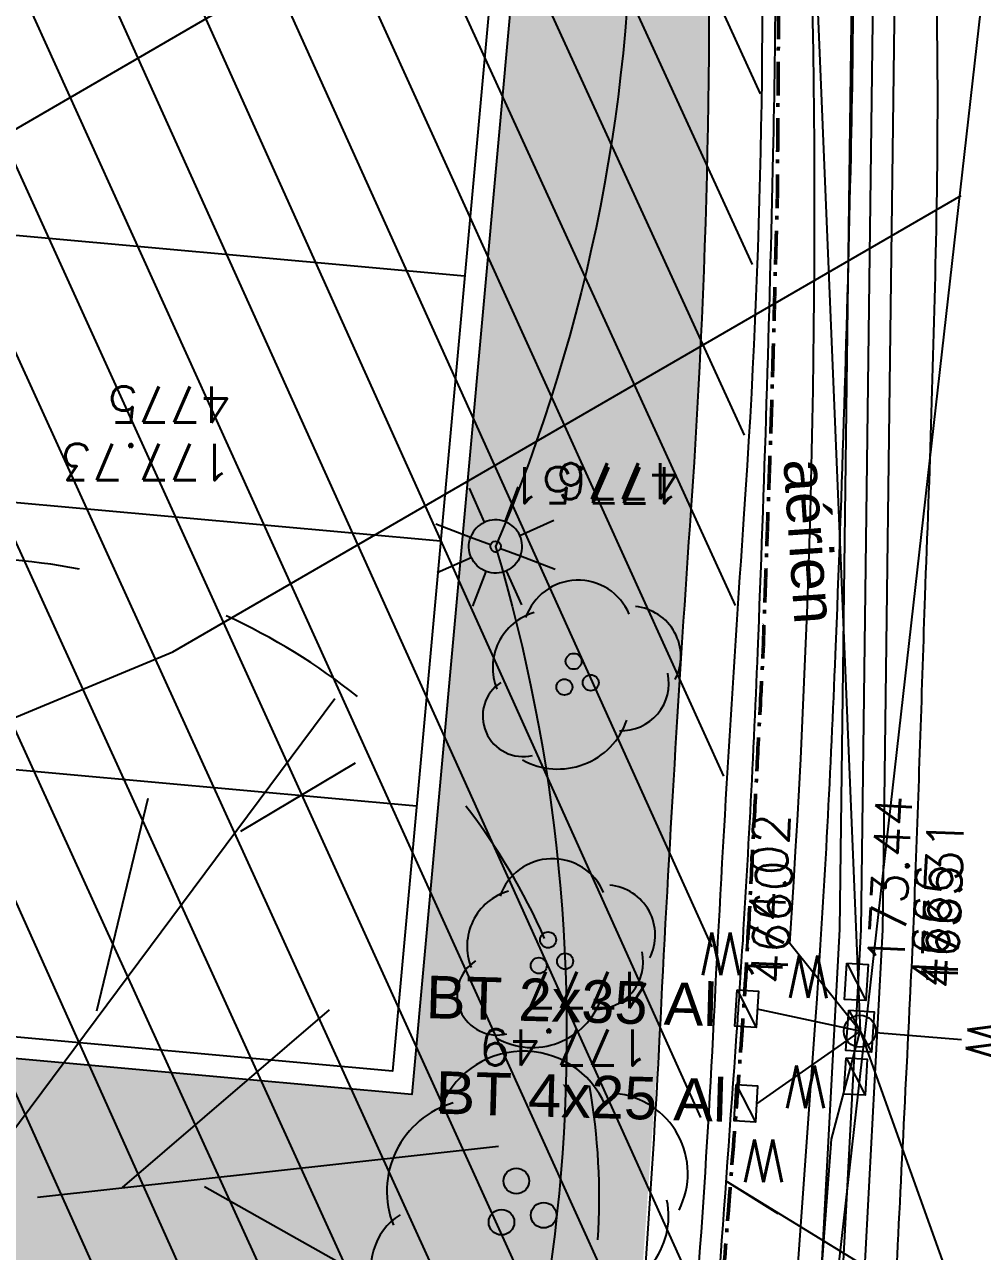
# Model space of a CAD drawing. Extents: x -594 to 29166, y -5797 to 14313.
# Drawn here: x 21448 to 22347, y 2185 to 3338 of the extents above; entities that cross this region are included whole.
import ezdxf
from ezdxf.enums import TextEntityAlignment as Align
from ezdxf.lldxf.tags import DXFTag

# ---------------------------------------------------------------- set-up
doc = ezdxf.new("R2010")
doc.units = 0
doc.linetypes.add('Style de ligne -15', pattern=[2.0832800000000002, 1.25, -0.41656, 0.1388600000000001, -0.2778600000000001])
doc.layers.get('0').update_dxf_attribs({"color": 252})
for name, color, linetype in [('A SITE', 252, 'Continuous'), ('AEP_SSL', 252, 'Continuous'), ('CAB_SSL', 252, 'Continuous'), ('DWG_280-140115-P - ALTEA-CANA', 252, 'Continuous'), ('EDF_SSL', 252, 'Texte-Electricite'), ('Fond topo - ALIGNEMENT_TXT', 252, 'Continuous'), ('Fond topo - CLO_MUR', 252, 'Continuous'), ('Fond topo - EDF', 252, 'Continuous'), ('Fond topo - EDF_TXT', 252, 'Continuous'), ('Fond topo - VEG', 252, 'Continuous'), ('Fond topo - Z_500', 252, 'Continuous'), ('prlm-VRD', 252, 'Continuous'), ('SA - arbuste', 252, 'Continuous'), ('SA - bordure', 252, 'Continuous'), ('SA - CAB-réso', 252, 'Continuous'), ('SA - couvre sol', 252, 'Continuous'), ('SA - ECL-réso', 252, 'Eclairage public'), ('SA - EVMV', 252, 'Continuous'), ('SA - marquage au sol', 252, 'Continuous'), ('SA - pavé drainant', 252, 'Continuous'), ('TELECOM_SSL', 252, 'Texte-Telecom'), ('UNITAIRE SSL', 252, 'UNITAIRE')]:
    doc.layers.add(name, color=color, linetype=linetype)
for name, color, linetype, plot in [('Fond topo - N', 252, 'Continuous', False), ('Fond topo - NCACHE', 252, 'Continuous', False), ('Fond topo - ZCACHE', 252, 'Continuous', False)]:
    doc.layers.add(name, color=color, linetype=linetype, plot=plot)
doc.layers.add('Fond topo - P', color=252, linetype='Continuous', lineweight=50)
doc.layers.add('Fond topo - VOI', color=252, linetype='Continuous', lineweight=25)
doc.styles.add('Lignes', font='arial.ttf', dxfattribs={"height": 0.35})
doc.styles.add('SIMPLEX', font='simplex_.ttf', dxfattribs={"height": 1.25})
doc.styles.add('TP-C_Autocad_Standard', font='simplex_.ttf', dxfattribs={"height": 1})
doc.styles.add('Tronçons', font='arial.ttf', dxfattribs={"height": 0.25})
tags = doc.linetypes.add('Eclairage public', pattern='A,5,-0.25,["ECL",Lignes,S=1,R=0,X=0,Y=-0.18],-1.25', length=6.5).pattern_tags.tags
tags[15:16] = [DXFTag(74, 4), DXFTag(75, 0), DXFTag(340, '0'), DXFTag(46, 0.0), DXFTag(50, 0.0), DXFTag(44, 0.0), DXFTag(45, 0.0)]
tags[4:5] = [DXFTag(74, 4), DXFTag(75, 0), DXFTag(340, '0'), DXFTag(46, 0.0), DXFTag(50, 0.0), DXFTag(44, 0.0), DXFTag(45, 0.0)]
tags = doc.linetypes.add('L16', pattern=[0.37500001490116125, 0.300000011920929, -0.07500000298023224]).pattern_tags.tags
tags[6:7] = [DXFTag(74, 4), DXFTag(75, 0), DXFTag(340, '0'), DXFTag(46, 0.0), DXFTag(50, 0.0), DXFTag(44, 0.0), DXFTag(45, 0.0)]
tags[4:5] = [DXFTag(74, 4), DXFTag(75, 0), DXFTag(340, '0'), DXFTag(46, 0.0), DXFTag(50, 0.0), DXFTag(44, 0.0), DXFTag(45, 0.0)]
tags = doc.linetypes.add('STYLE_01', pattern=[0.166655994951725, 0.08331199735403061, -0.0833439975976944]).pattern_tags.tags
tags[6:7] = [DXFTag(74, 4), DXFTag(75, 0), DXFTag(340, '0'), DXFTag(46, 0.0), DXFTag(50, 0.0), DXFTag(44, 0.0), DXFTag(45, 0.0)]
tags[4:5] = [DXFTag(74, 4), DXFTag(75, 0), DXFTag(340, '0'), DXFTag(46, 0.0), DXFTag(50, 0.0), DXFTag(44, 0.0), DXFTag(45, 0.0)]
tags = doc.linetypes.add('Texte-BT', pattern='A,5,-0.25,["BT",Lignes,S=1,R=0,X=0,Y=-0.18],-1.25', length=6.5).pattern_tags.tags
tags[15:16] = [DXFTag(74, 4), DXFTag(75, 0), DXFTag(340, '0'), DXFTag(46, 0.0), DXFTag(50, 0.0), DXFTag(44, 0.0), DXFTag(45, 0.0)]
tags[4:5] = [DXFTag(74, 4), DXFTag(75, 0), DXFTag(340, '0'), DXFTag(46, 0.0), DXFTag(50, 0.0), DXFTag(44, 0.0), DXFTag(45, 0.0)]
tags = doc.linetypes.add('Texte-Electricite', pattern='A,5,-0.25,["ELEC",Lignes,S=1,R=0,X=0,Y=-0.18],-1.25', length=6.5).pattern_tags.tags
tags[15:16] = [DXFTag(74, 4), DXFTag(75, 0), DXFTag(340, '0'), DXFTag(46, 0.0), DXFTag(50, 0.0), DXFTag(44, 0.0), DXFTag(45, 0.0)]
tags[4:5] = [DXFTag(74, 4), DXFTag(75, 0), DXFTag(340, '0'), DXFTag(46, 0.0), DXFTag(50, 0.0), DXFTag(44, 0.0), DXFTag(45, 0.0)]
tags = doc.linetypes.add('Texte-Telecom', pattern='A,5,-0.25,["TEL",Lignes,S=1,R=0,X=0,Y=-0.18],-1.25', length=6.5).pattern_tags.tags
tags[15:16] = [DXFTag(74, 4), DXFTag(75, 0), DXFTag(340, '0'), DXFTag(46, 0.0), DXFTag(50, 0.0), DXFTag(44, 0.0), DXFTag(45, 0.0)]
tags[4:5] = [DXFTag(74, 4), DXFTag(75, 0), DXFTag(340, '0'), DXFTag(46, 0.0), DXFTag(50, 0.0), DXFTag(44, 0.0), DXFTag(45, 0.0)]
tags = doc.linetypes.add('UNITAIRE', pattern='A,0.25,-0.2000000029802322,0,-0.2000000029802322,0.25,-0.300000011920929,["UNI",TP-C_Autocad_Standard,S=0.1500000059604645,R=0,X=-0.1,Y=-0.05],-0.449999988079071', length=1.650000095367432).pattern_tags.tags
tags[23:24] = [DXFTag(74, 4), DXFTag(75, 0), DXFTag(340, '0'), DXFTag(46, 0.0), DXFTag(50, 0.0), DXFTag(44, 0.0), DXFTag(45, 0.0)]
tags[12:13] = [DXFTag(74, 4), DXFTag(75, 0), DXFTag(340, '0'), DXFTag(46, 0.0), DXFTag(50, 0.0), DXFTag(44, 0.0), DXFTag(45, 0.0)]
tags[10:11] = [DXFTag(74, 4), DXFTag(75, 0), DXFTag(340, '0'), DXFTag(46, 0.0), DXFTag(50, 0.0), DXFTag(44, 0.0), DXFTag(45, 0.0)]
tags[8:9] = [DXFTag(74, 4), DXFTag(75, 0), DXFTag(340, '0'), DXFTag(46, 0.0), DXFTag(50, 0.0), DXFTag(44, 0.0), DXFTag(45, 0.0)]
tags[6:7] = [DXFTag(74, 4), DXFTag(75, 0), DXFTag(340, '0'), DXFTag(46, 0.0), DXFTag(50, 0.0), DXFTag(44, 0.0), DXFTag(45, 0.0)]
tags[4:5] = [DXFTag(74, 4), DXFTag(75, 0), DXFTag(340, '0'), DXFTag(46, 0.0), DXFTag(50, 0.0), DXFTag(44, 0.0), DXFTag(45, 0.0)]

# ---------------------------------------------------------------- blocks, each defined once
blk = doc.blocks.new('A 90.Candélabre', base_point=(-13.42592592600001, -9.391534390999993))
for points in [[(-13.67592592600001, -9.391534390999993, -1), (-13.17592592600001, -9.391534390999993), (-13.37592592600001, -9.391534390999993, 1), (-13.475925926, -9.391534390999993)], [(-13.67592592600001, -9.391534390999993, -1), (-13.17592592600001, -9.391534390999993), (-13.37592592600001, -9.391534390999993, 1), (-13.475925926, -9.391534390999993)], [(-13.67592592600001, -9.391534390999993), (-13.475925926, -9.391534390999993, 1), (-13.37592592600001, -9.391534390999993), (-13.17592592600001, -9.391534390999993, -1)], [(-13.67592592600001, -9.391534390999993), (-13.475925926, -9.391534390999993, 1), (-13.37592592600001, -9.391534390999993), (-13.17592592600001, -9.391534390999993, -1)]]:
    blk.add_hatch(color=250).paths.add_polyline_path(points)
at = {"linetype": 'Continuous', "flags": 128}
for points in [[(-13.42592592600001, -9.141534390999993), (-13.42592592600001, -8.791534391999988)], [(-13.60270262100001, -9.214757695999992), (-13.850189994, -8.967270322999994)], [(-13.24914923200001, -9.214757696999996), (-13.001661857, -8.96727032199999)], [(-14.02592592600001, -9.391534390999993), (-13.67592592600001, -9.391534390999993)], [(-13.17592592600001, -9.391534390999993), (-12.825925927, -9.391534390999993)], [(-13.85018999600001, -9.815798461), (-13.60270262200001, -9.568311086999998)], [(-13.42592592600001, -9.991534390999988), (-13.42592592600001, -9.641534390999993)], [(-13.00166185800001, -9.815798458999993), (-13.249149231, -9.568311085999994)]]:
    blk.add_lwpolyline(points, dxfattribs=at)
for points in [[(-13.67592592600001, -9.391534390999993), (-13.475925926, -9.391534390999993, -1), (-13.37592592600001, -9.391534390999993), (-13.17592592600001, -9.391534390999993, 1)], [(-13.67592592600001, -9.391534390999993), (-13.475925926, -9.391534390999993, 1), (-13.37592592600001, -9.391534390999993), (-13.17592592600001, -9.391534390999993, -1)]]:
    blk.add_lwpolyline(points, format="xyb", close=True, dxfattribs=at)
blk = doc.blocks.new('A 90.EDF10')
at = {"ltscale": 2, "flags": 128}
blk.add_lwpolyline([(-0.5, -0.5), (-0.5, 0.5), (0.5, 0.5), (0.5, -0.5)], close=True, dxfattribs=at)
blk.add_lwpolyline([(-0.5, -0.5), (0.5, 0.5)], dxfattribs=at)
blk = doc.blocks.new('A 90.EDF01')
at = {"ltscale": 2}
for p, q in [((0, 1.535431), (0, 2.5)), ((0, 0.15), (0, 0.9586370000000001))]:
    blk.add_line(p, q, dxfattribs=at)
at = {"ltscale": 2, "flags": 128}
blk.add_lwpolyline([(0.875, 2.95), (0.875, 2.75), (-0.875, 2.25), (-0.875, 2.05)], dxfattribs=at)
at = {"ltscale": 2}
blk.add_circle((0, 0), 0.15, dxfattribs=at)
at = {"style": 'SIMPLEX'}
blk.add_text('W', height=0.4, dxfattribs=at).set_placement((-0.006412, 1.205075), align=Align.MIDDLE_CENTER)
blk = doc.blocks.new('A 90.EDF99')
at = {"style": 'SIMPLEX'}
blk.add_text('W', height=0.4, dxfattribs=at).set_placement((0, 0), align=Align.MIDDLE_CENTER)
blk = doc.blocks.new('A 90.PTOPO')
at = {"layer": 'Fond topo - NCACHE', "style": 'SIMPLEX'}
blk.add_attdef('MAT', text='', height=0.34, dxfattribs=at).set_placement((0.09999999986030161, -0.09999999962747097), align=Align.TOP_LEFT)
at = {"layer": 'Fond topo - ZCACHE', "style": 'SIMPLEX'}
blk.add_attdef('ALT', (0.09999999986030161, 0.09999999962747097), '', height=0.34, dxfattribs=at)
blk = doc.blocks.new('A 90.VEG12')
at = {"ltscale": 2}
for p, q in [((0.04981112299999996, 0.033821695), (0.391570728, 0.285894318)), ((0.143890955, 0.107467204), (0.230033352, 0.253971609)), ((0.2917471699999999, 0.208620217), (0.392372872, 0.233301274)), ((0.122915307, -0.02992704099999999), (0.317230371, 0.05540147100000001)), ((0.057557527, -0.01766878999999999), (0.411943876, -0.08413611500000001)), ((0.184132294, -0.04763066399999999), (0.323120213, -0.192805613))]:
    blk.add_line(p, q, dxfattribs=at)
for start, end in [(62.30769199853572, 76.15384597947835), (34.61538499867542, 48.46153799321151), (6.923076979206323, 20.76923090842763), (339.2307689837768, 353.0769230207937)]:
    blk.add_arc((0, 0), 0.496982058, start, end, dxfattribs=at)
blk = doc.blocks.new('A$C380262B1')
at = {"layer": 'SA - couvre sol'}
h = blk.add_hatch(dxfattribs=at)
h.set_pattern_fill('PELOUSE6', color=256, scale=20.0000003, angle=-20.82846392552948, style=0, pattern_type=2)
h.set_pattern_definition([(339.1715360744705, (-355966725.0913794, -417896002.4038396), (42.66856022636761, 112.1578994106472), [37.50000056250001, -202.5000030375]), (69.17153607447052, (-355966711.9478756, -417896007.4040615), (-224.3157988212943, 85.33712045273523), [15.000000225, -105.000001575]), (69.17153607447052, (-355966703.1855397, -417896010.7375428), (-224.3157988212943, 85.33712045273523), [15.000000225, -105.000001575]), (69.17153607447052, (-355966707.5667076, -417896009.0708022), (-224.3157988212943, 85.33712045273523), [18.75000028125, -101.25000151875]), (102.8616036044705, (-355966716.3290473, -417896005.7373195), (-138.9786783228097, 309.6529187307753), [12.00000018, -420.7461593111921]), (35.48146854447052, (-355966698.8043811, -417896012.4042799), (42.66856026819347, 112.15789949691), [12.00000018, -420.7461593111923]), (35.48146854447052, (-355966690.0420359, -417896015.7377647), (42.66856026819347, 112.15789949691), [26.00000039, -406.6661590999923]), (102.8616036044705, (-355966725.0913794, -417896002.4038396), (-138.9786783228097, 309.6529187307753), [26.00000038999999, -406.6661590999921]), (339.1715360744705, (-355966637.5841588, -417896011.6212647), (42.66856022636761, 112.1578994106472), [44.42455106636826, -195.5754525336318]), (339.1715360744705, (-355966645.2927315, -417895987.8252255), (42.66856022636761, 112.1578994106472), [82.81008944215132, -56.09585564143782, 43.07431864611477, -58.01973967029609]), (339.1715360744705, (-355966652.8536296, -417895964.0853666), (42.66856022636761, 112.1578994106472), [119.4799495921992, -46.28746189431192, 29.47870124218051, -44.75389087130836]), (339.1715360744705, (-355966660.4874305, -417895940.3177731), (42.66856022636761, 112.1578994106472), [100.4611429069171, -139.5388606930829]), (339.1715360744705, (-355966653.2864798, -417895922.1938078), (42.66856022636761, 112.1578994106472), [65.56973938354609, -174.4302642164539])])
h.paths.add_polyline_path([(13485.27805292979, 3262.740768492222), (13305.06923999637, 3219.34019215405, -0.1991283177874995), (13225.35713003017, 3231.859522126615), (13160.28430578299, 3185.522976424545, 0.3829547300404441), (13107.67653249204, 2950.885696802288, -0.1174364379701911), (13541.17604210041, 1426.656295824796), (13741.09432767145, 1434.144621528685, -0.4142135634611946), (13761.82892592624, 1414.907250739634, -0.07372200153194061), (13644.90837287158, 353.7389431148767, -0.4142135576033305), (13620.4828274902, 339.4773604348302), (13426.99062763713, 390.3120343573391, -0.01869916432100203), (13351.38300135732, 146.0298966616392), (13810.70180865936, 104.3822819367051), (13716.7875897605, -931.3687112182379), (13218.83038156666, -886.2176446244121), (13194.14356104098, -1158.480986766517), (13692.10076904856, -1203.632053453475), (13575.61101685278, -2488.361650332808), (13077.76495204307, -2443.220661114901), (13060.37116502412, -2647.696649376303), (13557.32490490191, -2690.033547393978), (13531.12743864767, -2978.957333043218), (13033.1702305004, -2933.806266263127), (13017.34241489321, -3108.366370014846), (13059.34177837335, -3107.115578651428), (13058.09672051109, -3064.133608620614), (13756.16186610423, -3043.955397419631), (13838.28142513521, -2168.079740926623), (13855.974779604, -1979.36491239816), (13918.01259317435, -1310.287961922586), (13950.17165099271, -860.3041442111135), (13978.78477708437, -382.3827832937241, 0.0512208227890692), (13931.78143729456, 1054.666341841221), (13876.54489357956, 1357.778832875192), (13493.08913932182, 3243.282883428037), (13489.21929751523, 3242.528299894184)])
at = {"layer": 'SA - EVMV'}
h = blk.add_hatch(dxfattribs=at)
h.set_pattern_fill('_USER', color=256, scale=75, angle=-65.82846392552946, style=0, pattern_type=0)
h.set_pattern_definition([(294.1715360744705, (-355966725.0913794, -417896002.4038396), (68.4242736714099, 30.7102388877065), [])])
h.paths.add_polyline_path([(10974.01334554888, -2224.509706161916), (10370.69897237234, -604.0095677599311), (11059.97237130068, 45.95263861119747), (11313.40408842079, 405.8221159502864), (11385.24809679948, 623.9582096226513), (11379.74134762771, 2020.881442353129), (11668.57705507427, 3772.533921711147), (12950.39597083814, 4147.348397411406), (12831.58815708011, 2564.841474033892), (12773.8958785776, 925.5433330312371), (12773.64310785197, 556.482148449868), (14058.80568553694, 314.1338863410056), (14023.07005678304, -438.0708766169846), (13985.85238787346, -984.982119128108), (13939.17523291893, -1545.880564767867), (13880.67298079841, -2174.778999388218), (13115.63270082697, -2186.160777136683)])
at = {"layer": 'AEP_SSL', "elevation": 1e-07, "flags": 128}
blk.add_lwpolyline([(10728.79072255455, -2062.42661178112), (11242.06466162577, -979.6682165935636), (11362.30592629872, -882.9009279608727), (11579.41066459753, -758.068317733705), (13276.93540528417, -63.71765555813909), (14033.84496760555, 375.8448295295238), (16963.10499715619, 3786.986457929015)], dxfattribs=at)
at = {"layer": 'CAB_SSL', "elevation": 1e-07, "flags": 128}
blk.add_lwpolyline([(13033.62673330121, 8077.81467474997), (13252.20818738453, 4684.598618466407), (14043.46020179801, 1395.225357916206), (14137.71366667934, -871.8617534264922), (14352.73512685671, -1472.631056047976), (14105.92462928034, -4443.553946726024)], dxfattribs=at)
at = {"layer": 'DWG_280-140115-P - ALTEA-CANA', "linetype": 'STYLE_01', "ltscale": 25, "elevation": 1e-07, "flags": 128}
blk.add_lwpolyline([(11712.23244634457, -1241.512504033744), (12757.17566488311, -821.299784258008), (13492.32854694128, -515.7747564837337), (14232.52565902658, -87.10478292778134)], dxfattribs=at)
at = {"layer": 'EDF_SSL', "linetype": 'Texte-BT', "elevation": 1e-07, "flags": 128}
for points in [[(14137.5198436901, -871.9537697732449), (14041.1363276653, -851.3832556083798)], [(14137.5198436901, -871.9537697732449), (14110.43985486031, -973.394438996911), (13868.7154287938, -4202.46865618974)], [(14137.71366667934, -871.8617534264922), (14040.42141404934, -940.312821790576)]]:
    blk.add_lwpolyline(points, dxfattribs=at)
at = {"layer": 'Fond topo - ALIGNEMENT_TXT', "ltscale": 2, "flags": 128}
for points in [[(14163.00444607623, -1976.603853702545), (14211.90584637225, -1135.460081789643), (14012.00034418143, -1012.705598026514)], [(14012.00034418143, -1012.705598026514), (14060.60758042149, -1043.291103560477)]]:
    blk.add_lwpolyline(points, dxfattribs=at)
at = {"layer": 'Fond topo - CLO_MUR', "ltscale": 2, "flags": 128}
for points in [[(13542.11480650119, 3253.105507604778), (13642.23948651925, 2753.373557049781), (13763.6923248414, 2154.016073420644), (13925.63281618059, 1367.302462086082), (13981.17363401689, 1062.520255893469, -0.05126087498175574), (14028.66352838464, -385.8627486974001, 0.004928567174635756), (14000.10931012221, -862.8001818433404, -0.01070257213543329), (13967.79768546112, -1314.918792247772), (13905.75885400176, -1984.006743319333), (13806.42392695881, -3043.499091360718)], [(13493.08913932182, 3243.282883428037), (13593.22458775714, 2743.497185781598), (13714.70359233208, 2144.010573811829), (13876.54489357956, 1357.778832875192), (13931.78143729456, 1054.666341841221, -0.05122082305910179), (13978.78477708437, -382.3827832937241, 0.004928567095368873), (13950.17165099271, -860.3041442111135, -0.01070257210499887), (13918.01259610802, -1310.287930257618), (13855.974779604, -1979.36491239816), (13756.16186610423, -3043.955397419631)], [(13837.02132478356, -3043.221311364323), (13911.59323793836, -2227.320661023259, 0.002425562910648584), (13961.00104297511, -1687.567843310535, 0.003712242064006256), (13988.95253925584, -1334.523131139576, 6.456692749373129e-05), (14022.80243034475, -861.6017336025834, 0.001219712953851071), (14024.53001569957, -836.5624038502574, 0.006587350988445454), (14041.66380916722, -515.2368211187422, 0.004535956055060247), (14056.15959307179, -48.16375086084008, 0.008373546982798897), (14057.9641522374, 298.4067842364311, 0.01144280291853754), (14049.23479496501, 551.8867184408009, 0.007519788581091132), (14038.26953987591, 703.184097725898, 0.008745650595407196), (14024.61486677639, 832.9015154391527, 0.009313419861410795), (14021.10492684878, 857.630286924541, 0.0004915250826251473), (13945.43024431914, 1324.756863154471, 0.01093553292572849), (13888.2823576685, 1632.757582329214, 0.007040721940409205), (13782.39117809571, 2107.606469839811)]]:
    blk.add_lwpolyline(points, format="xyb", dxfattribs=at)
for points in [[(13887.2023944743, -3869.639139436185), (14036.68198990636, -2187.448008731008), (14088.98608810268, -1333.54425355792), (14118.8026400283, -776.1153819039464), (14135.64253109507, 538.9821822755039), (14117.35464842059, 837.4158217571676), (14056.84227230959, 1247.124498989433)], [(14096.4130000677, 1252.968941442668), (14157.17518203892, 841.5689129382372), (14175.65821255557, 539.9507243186235), (14158.79936092533, -776.627542078495), (14128.91126018949, -1335.989786870778), (14076.57359396107, -2190.441565215588), (13927.04540141858, -3873.179591074586), (13908.65393984132, -4204.685712233186)]]:
    blk.add_lwpolyline(points, dxfattribs=at)
at = {"layer": 'Fond topo - CLO_MUR', "linetype": 'L16', "ltscale": 2, "flags": 128}
blk.add_lwpolyline([(13907.12389792316, -3871.409365348518), (14056.62779193372, -2188.944786973298), (14108.94867419265, -1334.767020214349), (14138.80100054666, -776.3714617118239), (14155.65037182532, 539.4664532504976), (14137.26491522975, 839.4923673011363), (14076.62763614208, 1250.046720169485)], dxfattribs=at)
at = {"layer": 'Fond topo - VOI', "ltscale": 2, "flags": 128}
blk.add_lwpolyline([(13327.37688003108, 3507.433701865375), (13423.10805586167, 3527.537981793284, -0.411890888850125), (13683.3635951858, 3363.192667253315), (13938.03440192714, 2150.157443992794), (14158.05994267575, 1055.661957059056, -0.009319693279761941), (14193.09961823747, 722.0581700094044, -0.01707772057230449), (14202.59045744315, 539.2103286460042, -0.000554527928286707), (14206.2963495031, 315.956748649478, -0.0005180132443277144), (14209.75081394427, 76.95770841091871, -0.00859422759592498), (14209.00976550765, -119.5443939417601, -0.004910682200987315), (14198.42646908946, -463.2669189944863, -0.001414814898365252), (14189.48340346105, -725.2888537943363, -0.003197382407561027), (14184.456820786, -841.1908644251525, -5.007487638658802e-05), (14175.88550248183, -1013.035576045513, -2.710702401842055e-05), (14160.00240235589, -1330.482285842299, -0.003004064802647913), (14145.30924591236, -1592.330157384276, -0.001786606044778537), (14116.38654158451, -2032.351379655302), (13951.56422327273, -3897.115728259087), (13936.2365083769, -4075.559911690652)], format="xyb", dxfattribs=at)
at = {"layer": 'SA - arbuste'}
for centre in [(13868.74431786127, -524.5482688769698), (13860.01905067824, -548.75263934955), (13884.7598485183, -544.6444155648351), (13844.70265056007, -786.1598679795861), (13835.9773832839, -810.3642384521663), (13860.71818117052, -806.2560147605836)]:
    blk.add_circle(centre, 7.500000000000001, dxfattribs=at)
at = {"layer": 'SA - arbuste', "ltscale": 1.600000023841858}
for centre in [(13814.94048428722, -1012.650888599455), (13840.56533328258, -1044.80472356081), (13800.9800566826, -1051.377881225199)]:
    blk.add_circle(centre, 12, dxfattribs=at)
at = {"layer": 'SA - arbuste', "ltscale": 0.800000011920929}
for centre, radius, start, end in [((13872.90416634642, -500.4092704504728), 52.09336, 22.80008215792389, 161.0173599661481), ((13846.70648560859, -530.5888687260449), 53.97568, 106.2199999513599, 201.7271929937239), ((13922.22510674037, -520.0823556631804), 47.1596, 332.8793972586444, 84.52984203483423), ((13913.51702129468, -545.1978918164968), 44.59584, 267.7782711296391, 12.18273896243948), ((13821.2297540158, -576.0572295635939), 37.90984, 123.1648061238747, 283.6472742496045), ((13854.07061646692, -557.2915879078209), 68.40896000000001, 240.9328740593859, 340.638920089204), ((13848.86249895208, -762.0208695530891), 52.09336, 22.80008215792389, 161.0173601898421), ((13898.18343934603, -781.6939547657967), 47.1596, 332.8793967279797, 84.52984210142012), ((13822.66481830738, -792.2004679217935), 53.97568, 106.2200000794375, 201.7271931622907), ((13797.18808666803, -837.6688286662102), 37.90984, 123.1648058688883, 283.6472742496045), ((13889.47535394691, -806.8094910122454), 44.59584, 267.7782710495378, 12.18273896243948), ((13830.02894911915, -818.9031871035695), 68.40896000000001, 240.9328741204313, 340.6389199205399), ((13821.59624178894, -974.0284911356866), 83.349376, 22.80008216315117, 161.0173599661481), ((13900.50974641927, -1005.505427438766), 75.45536, 332.879397019996, 84.52984213324943), ((13779.67995270155, -1022.315848432481), 86.36108800000001, 106.2200000407988, 201.7271929342321), ((13886.57680978067, -1045.690285414457), 71.353344, 267.7782710895889, 12.1827390695728), ((13738.91718205996, -1095.065225660801), 60.655744, 123.1648062314226, 283.647274171534)]:
    blk.add_arc(centre, radius, start, end, dxfattribs=at)
at = {"layer": 'SA - bordure', "elevation": 1e-07, "flags": 128}
for points in [[(13208.80136508495, 3244.122201390564), (13149.59623417817, 3202.460826281458, 0.3845585408183712), (13090.23035238497, 2941.106596589088, -0.1189188540116698), (13521.99710938148, 1405.923886504024), (13741.84294138104, 1414.158636983484, -0.07372200130540935), (13625.56480891071, 358.8209243491292), (13412.78560585342, 414.7227199748158, -0.02205204452703436), (13323.90977987088, 128.4389172680676), (13788.97747765295, 86.27003598958254), (13698.6753441859, -909.6443801186979), (13200.71813589893, -864.4933136180043), (13172.41923003457, -1176.593232341111), (13670.37643799558, -1221.744299121201), (13557.49877123162, -2466.637319326401), (13059.54156303778, -2421.48625254631), (13038.74816889875, -2665.926972031593), (13535.59072641656, -2708.254398033023), (13513.01519302651, -2957.233002129942), (13015.05798487924, -2912.08193525672), (12997.20599283464, -3108.96605681628)], [(13220.31095703132, 3227.765878662467), (13161.10582607798, 3186.104503553361, 0.3845585402556451), (13107.67653249204, 2950.885696802288, -0.1174364388792178), (13541.17604070343, 1426.656295731664), (13741.09432767145, 1434.144621528685, -0.414213566390127), (13761.82892592624, 1414.907250739634, -0.07372200136814289), (13644.90837287158, 353.7389431148767, -0.4142135693190591), (13620.4828274902, 339.4773604348302), (13426.99062763713, 390.3120343573391, -0.01869916432319161), (13351.38300135732, 146.0298966616392), (13810.70180865936, 104.3822819367051), (13716.7875897605, -931.3687112182379), (13218.83038156666, -886.2176446244121), (13194.14356104098, -1158.480986766517), (13692.10076904856, -1203.632053453475), (13575.61101685278, -2488.361650332808), (13077.76495204307, -2443.220661114901), (13060.37116502412, -2647.696649376303), (13557.32490490191, -2690.033547393978), (13531.12743864767, -2978.957333043218), (13033.1702305004, -2933.806266263127), (13017.12428112514, -3110.772099532187)]]:
    blk.add_lwpolyline(points, format="xyb", dxfattribs=at)
at = {"layer": 'SA - CAB-réso', "elevation": 1e-07, "flags": 128}
blk.add_lwpolyline([(14137.71366667934, -871.8617534264922), (14071.68884607963, -789.5316884852946, 0.09087497859259484), (13654.91228722967, 2861.59727089107), (13142.99331749789, 2800.504141114652), (12475.23679868318, 2737.247638870031), (11206.32806834765, 2653.302704170346, -0.2977231239250334), (11030.04789212719, 2735.021057352424), (10521.6719633434, 3632.205887790769), (10478.05881057866, 3709.174636285752, -0.05564552141704502), (10473.6939324066, 3719.374659005553, -0.366069999527649), (10555.6032282766, 3908.521708846092, -0.04315299786015206), (10563.62213692628, 3911.669284198433), (10934.33173988014, 4021.40144277364)], format="xyb", dxfattribs=at)
at = {"layer": 'SA - ECL-réso', "ltscale": 0.75, "elevation": 1e-07, "flags": 128}
blk.add_lwpolyline([(11668.11192259192, 1998.747237958014, -0.3688612105616934), (12639.89566899836, 2699.498663656414, -0.2546205328853831), (13350.52637695335, 2532.215612847358, -0.3073365536668565), (13494.82545568608, 2051.274137850851), (13495.81262269057, 2046.201617829502, -0.2495718796976199), (13774.57766258158, 880.879876203835), (13773.97479885258, 877.6213711127639, -0.2136977009206384), (13795.3945457004, -416.6735047474504, -0.1946918286475566), (13682.23074316047, -1610.3256075643, -0.1897251175918905), (13578.21210916154, -2838.918977230787)], format="xyb", dxfattribs=at)
at = {"layer": 'SA - marquage au sol', "elevation": 1e-07, "flags": 128}
for points in [[(13766.40194421634, -162.708568200469), (13268.44473597594, -117.5575014203787)], [(13743.82641096599, -411.6871722042561), (13245.86920263246, -366.5361054241657)], [(13721.25087734312, -660.6657762080431), (13223.29366910271, -615.5147094279528)]]:
    blk.add_lwpolyline(points, dxfattribs=at)
at = {"layer": 'SA - pavé drainant'}
blk.add_lwpolyline([(13698.6753441859, -909.6443801186979), (13200.71813589893, -864.4933136180043), (13273.97838747129, -56.52856444939971), (13304.30247955956, 75.29287720099092), (13323.90977987088, 128.4389172680676), (13788.97747765295, 86.27003598958254)], close=True, dxfattribs=at)
at = {"layer": 'TELECOM_SSL', "elevation": 1e-07, "flags": 128}
blk.add_lwpolyline([(13639.9384313263, 3020.980602223426), (13853.16207227297, 2124.437822401524, -0.007040721839240258), (13959.49913780205, 1647.589443996549, -0.01093800396313773), (14017.23892367445, 1336.389896459877), (14092.92500806041, 869.1927185282111, -0.009313423122362415), (14096.81575060822, 841.7810585349798, -0.00874564846797897), (14110.73680971749, 709.533011727035, -0.007519788914209596), (14121.86022344977, 556.0533761978149, -0.01144280291912039), (14130.70416352712, 299.2462300695479, -0.00837354707933268), (14128.88691858388, -49.76063091307878, -0.004535955738617154), (14114.35019248165, -518.1529089808464, -0.006587350438406998), (14097.11434128694, -841.3924727588892, -0.0006097294357551743), (14097.10234287195, -841.56952239573), (14095.36832855083, -866.7020328342915), (14061.51109440252, -1339.726010896266, -0.003712241898370726), (14033.47434480675, -1693.847524747252, -0.002424751281234154), (13984.01963026263, -2234.122463222593), (13935.80403430387, -3049.193228408694), (13836.85899036936, -4199.651979934424)], format="xyb", dxfattribs=at)
at = {"layer": 'UNITAIRE SSL', "ltscale": 2, "elevation": 1e-07, "flags": 128}
blk.add_lwpolyline([(13755.23580280133, -4514.711219724268), (13805.28923976235, -3852.829687204212), (14662.4266942963, 3722.828424721956)], dxfattribs=at)
at = {"layer": 'Fond topo - EDF', "ltscale": 2, "zscale": 100}
for name, p, xscale, yscale, rotation in [('A 90.EDF01', (14137.5198436901, -871.9537697732449), 100, 100, 265.42601919661), ('A 90.EDF10', (14134.17721348815, -825.6777021102607), 34.0000000250003, 20, 266.5251169663159), ('A 90.EDF10', (14031.15471298806, -850.7771457545459), 34.0000000250003, 20, 266.5251169663159), ('A 90.EDF10', (14137.71366667934, -871.8617534264922), 37.9999999758744, 24, 265.9548083967663), ('A 90.EDF10', (14133.46229991876, -914.6072681993246), 34.0000000250003, 20, 266.5251169663159), ('A 90.EDF10', (14030.43979937211, -939.7067119367421), 34.0000000250003, 20, 266.5251169663159)]:
    blk.add_blockref(name, p, dxfattribs=dict(at, xscale=xscale, yscale=yscale, rotation=rotation))
at = {"layer": 'Fond topo - EDF_TXT', "ltscale": 2, "xscale": 100, "yscale": 100, "zscale": 100, "rotation": 179.9607580165254}
for p in [(14007.08543588407, -799.2271110415459), (14089.06062743627, -820.7661870867014), (14086.41811725684, -924.2005496285856), (14047.07689122297, -993.7084117904305)]:
    blk.add_blockref('A 90.EDF99', p, dxfattribs=at)
at = {"layer": 'Fond topo - P', "ltscale": 2}
ref = blk.add_blockref('A 90.PTOPO', (13557.65840727836, -310.4118585586548), dxfattribs=dict(at, xscale=100, yscale=100, zscale=100, rotation=179.9607580165254))
ref.add_attrib('MAT', '4775', dxfattribs={"layer": 'Fond topo - N', "color": 0, "ltscale": 2, "height": 34, "rotation": 179.9607579854925, "style": 'SIMPLEX'}).set_placement((13547.66525872983, -300.4050118848681), align=Align.TOP_LEFT)
ref.add_attrib('ALT', '177.73', (13547.65156055801, -320.4050071537495), dxfattribs={"layer": 'Fond topo - Z_500', "color": 0, "ltscale": 2, "height": 34, "rotation": 179.9607579854925, "style": 'SIMPLEX'})
ref = blk.add_blockref('A 90.PTOPO', (13978.78477708437, -382.3827832937241), dxfattribs=dict(at, xscale=100, yscale=100, zscale=100, rotation=179.9607580165254))
ref.add_attrib('MAT', '4776', dxfattribs={"layer": 'Fond topo - N', "color": 0, "ltscale": 2, "height": 34, "rotation": 179.9607579854925, "style": 'SIMPLEX'}).set_placement((13968.79162848927, -372.3759366199374), align=Align.TOP_LEFT)
ref.add_attrib('ALT', '177.51', (13969.82031115331, -342.1998749487102), dxfattribs={"layer": 'Fond topo - Z_500', "color": 0, "ltscale": 2, "height": 34, "rotation": 179.9607579854925, "style": 'SIMPLEX'})
ref = blk.add_blockref('A 90.PTOPO', (14174.90069596097, -839.6632495336235), dxfattribs=dict(at, xscale=99.99999999999999, yscale=99.99999999999999, zscale=99.99999999999999, rotation=87.27853717580093))
ref.add_attrib('MAT', '4666', dxfattribs={"layer": 'Fond topo - N', "color": 0, "ltscale": 2, "height": 34, "rotation": 87.27853714353603, "style": 'SIMPLEX'}).set_placement((14185.36422387697, -830.1493344828486), align=Align.TOP_LEFT)
ref.add_attrib('ALT', '173.44', (14179.04795762151, -811.294605024159), dxfattribs={"layer": 'Fond topo - Z_500', "color": 0, "ltscale": 2, "height": 34, "rotation": 87.27853714353603, "style": 'SIMPLEX'})
ref = blk.add_blockref('A 90.PTOPO', (14024.53001574613, -836.5624038502574), dxfattribs=dict(at, xscale=99.99999999999994, yscale=99.99999999999994, zscale=99.99999999999994, rotation=87.29023282888993))
ref.add_attrib('MAT', '4660', dxfattribs={"layer": 'Fond topo - N', "color": 0, "ltscale": 2, "height": 34, "rotation": 87.29023280946555, "style": 'SIMPLEX'}).set_placement((14034.99160134234, -827.0463529974222), align=Align.TOP_LEFT)
ref.add_attrib('ALT', '174.02', (14064.12532632239, -828.2879101112485), dxfattribs={"layer": 'Fond topo - Z_500', "color": 0, "ltscale": 2, "height": 34, "rotation": 87.29023280946555, "style": 'SIMPLEX'})
ref = blk.add_blockref('A 90.PTOPO', (14184.456820786, -841.1908644251525), dxfattribs=dict(at, xscale=99.99999999999999, yscale=99.99999999999999, zscale=99.99999999999999, rotation=87.70771480527526))
ref.add_attrib('MAT', '4665', dxfattribs={"layer": 'Fond topo - N', "color": 0, "ltscale": 2, "height": 34, "rotation": 87.70771474915362, "style": 'SIMPLEX'}).set_placement((14194.84879104421, -831.5988393500447), align=Align.TOP_LEFT)
ref.add_attrib('ALT', '173.31', (14228.8870182354, -833.4182896651328), dxfattribs={"layer": 'Fond topo - Z_500', "color": 0, "ltscale": 2, "height": 34, "rotation": 87.70771474915362, "style": 'SIMPLEX'})
ref = blk.add_blockref('A 90.PTOPO', (13950.17165099271, -860.3041442111135), dxfattribs=dict(at, xscale=100, yscale=100, zscale=100, rotation=179.9607580165254))
ref.add_attrib('MAT', '4777', dxfattribs={"layer": 'Fond topo - N', "color": 0, "ltscale": 2, "height": 34, "rotation": 179.9607579854925, "style": 'SIMPLEX'}).set_placement((13940.17850230448, -850.2972977235913), align=Align.TOP_LEFT)
ref.add_attrib('ALT', '177.49', (13940.16480431892, -870.2972928062081), dxfattribs={"layer": 'Fond topo - Z_500', "color": 0, "ltscale": 2, "height": 34, "rotation": 179.9607579854925, "style": 'SIMPLEX'})
at = {"layer": 'Fond topo - VEG', "xscale": 1207.679999999999, "yscale": 1207.679999999999, "zscale": 100, "rotation": 16.92287620354964}
blk.add_blockref('A 90.VEG12', (13292.5629932899, -1027.528876066208), dxfattribs=at)
at = {"layer": 'SA - ECL-réso', "linetype": 'ByBlock', "xscale": 100, "yscale": 100, "zscale": 100, "rotation": 339.1715360744705}
blk.add_blockref('A 90.Candélabre', (13795.3945457004, -416.6735047474504), dxfattribs=at)
at = {"layer": 'CAB_SSL', "style": 'Tronçons'}
blk.add_text('aérien', height=40, rotation=273.9078813427231, dxfattribs=at).set_placement((14065.65348771401, -335.5771753005683))
at = {"layer": 'EDF_SSL', "style": 'Tronçons'}
for s, p in [('BT 2x35 Al', (13729.58524380811, -859.6450744196773)), ('BT 4x25 Al', (13738.60073219985, -949.3887164629996))]:
    blk.add_text(s, height=40, rotation=358.4057687437759, dxfattribs=at).set_placement(p)

msp = doc.modelspace()

# ---------------------------------------------------------------- linework, layer by layer
at = {"layer": 'A SITE', "linetype": 'Style de ligne -15', "lineweight": 50, "ltscale": 25.4}
msp.add_open_spline([(4176.460323989, 5442.268083721201), (4369.671814654253, 5480.305082514233), (4562.883305319505, 5518.342081307264), (4903.035870079556, 5519.770962749722), (5243.188434839607, 5521.199844192178), (5979.862232432676, 5524.644192387673), (6716.536030025745, 5528.088540583168), (7278.196035443951, 5527.680984529125), (7839.856040862154, 5527.273428475082), (8021.33605249903, 5527.04436151977), (8202.816064135908, 5526.815294564457), (8808.175518535207, 5525.355672830381), (9413.534972934507, 5523.896051096305), (10716.35055125782, 5525.292875773189), (12019.16612958114, 5526.689700450073), (12242.59736941556, 5526.219074095052), (12466.02860924998, 5525.748447740031), (12816.58825669966, 5520.962446153984), (13167.14790414932, 5516.176444567938), (13202.67334411069, 5616.323253230989), (13238.19878407206, 5716.470061894041), (13267.88797985007, 5802.201202280354), (13297.57717562809, 5887.932342666667), (13327.26637146807, 5973.663483182873), (13356.95556730804, 6059.39462369908), (13408.40586833479, 6207.963585019167), (13459.85616936153, 6356.532546339254), (13477.00626972637, 6406.055533505653), (13494.1563700912, 6455.578520672052), (13528.56424594086, 6560.211756405557), (13562.97212179051, 6664.844992139062), (13573.34426940263, 6696.386357049848), (13583.71641701474, 6727.927721960633), (13599.14459516289, 6774.844311820367), (13614.57277331104, 6821.7609016801), (13678.89845151418, 7117.445058481407), (13743.22412971732, 7413.129215282714), (13957.44417426001, 7453.649993311512), (14171.6642188027, 7494.17077134031), (14164.33110006091, 7534.454284825461), (14156.99798131911, 7574.737798310613), (14190.69856097776, 7584.1885789299), (14224.3991406364, 7593.639359549188), (14227.54598275065, 7586.876309721521), (14230.6928248649, 7580.113259893854), (14293.31613396937, 7599.075882379029), (14355.93944307384, 7618.038504864206), (14360.33627129155, 7603.518153668139), (14364.73309950925, 7588.997802472074), (14537.19463817218, 7591.452871283189), (14709.72105367121, 7640.318572682433), (14664.80085229129, 7789.364483691123), (14619.88065091136, 7938.410394699813), (15047.10136485209, 8062.384212492531), (15474.32207879282, 8186.35803028525), (15686.72011032906, 8247.99634733282), (15899.1181418653, 8309.634664380394), (15904.18095425764, 8311.16615035549), (15909.24376664999, 8312.697636330588), (15908.24632720474, 8315.994988719141), (15907.24888775948, 8319.292341107695), (17672.66370066847, 8849.18489157519), (19438.07851357746, 9379.077442042686), (19648.94625719312, 9442.84166650947), (19859.81400080878, 9506.605890976254), (20255.34999765514, 9309.740046358256), (20650.88599450151, 9112.87420174026), (20960.83037043088, 8222.925854629979), (21270.77474636025, 7332.977507519699), (21180.20482578994, 7304.155253916865), (21089.63490521962, 7275.333000314032), (21163.08192130905, 7017.583632131451), (21236.52893739848, 6759.834263948869), (21251.59096196499, 6763.900398713808), (21266.65298653151, 6767.966533478745), (21275.66331628615, 6734.589920389879), (21284.67364604079, 6701.213307301014), (21269.90174220742, 6697.225493309333), (21255.12983837404, 6693.237679317652), (21270.02909754186, 6638.046934804524), (21284.92835670968, 6582.856190291396), (21291.18791271421, 6584.546016145794), (21297.44746871873, 6586.235842000193), (21305.99505503359, 6495.045994312171), (21402.88127022713, 6506.77370062368), (21487.34614140726, 6527.117243858374), (21571.8110125874, 6547.460787093069), (21569.54090915693, 6559.077459708715), (21567.27080572647, 6570.694132324361), (21604.9826147757, 6578.638180696444), (21642.69442382495, 6586.582229068526), (21649.99092684802, 6549.24424479024), (21657.28742987109, 6511.906260511954), (21652.49321263043, 6510.896351562153), (21647.69899538977, 6509.88644261235), (21807.59759874861, 5746.171790918018), (21967.49620210746, 4982.457139223686), (21977.29087856582, 4938.619647976331), (21987.08555502418, 4894.782156728977), (22015.77968985148, 4743.897667099305), (22044.47382467878, 4593.013177469635), (22063.49845796792, 4473.15386370534), (22082.52309125707, 4353.294549941044), (22101.17758034708, 4237.725041504161), (22119.8320694371, 4122.155533067276), (22124.34521501322, 4087.383801149612), (22128.85836058934, 4052.612069231947), (22138.67043277023, 3933.294823616047), (22148.48250495112, 3813.977578000148), (22152.89930715496, 3687.239417307076), (22157.31610935879, 3560.501256614004), (22156.076484195, 3368.858372212821), (22154.83685903121, 3177.215487811639), (22152.19921093334, 3078.786779554529), (22149.56156283546, 2980.358071297419), (22145.45597761818, 2863.604543402881), (22141.35039240089, 2746.851015508344), (22132.84957172425, 2586.184714510545), (22124.3487510476, 2425.518413512747), (22087.73229281092, 1950.645502867765), (22051.11583457425, 1475.772592222784), (21993.93267188069, 847.2728484507301), (21936.74950918714, 218.7731046786765), (21915.72911809816, 183.1543716948916), (21894.70872700917, 147.5356387111067), (21213.22959377029, 141.5663173796755), (20531.75046053142, 135.5969960482442), (20529.70391122794, 160.0584829811443), (20527.65736192447, 184.5199699140445), (20322.85211202239, 176.690893984845), (20118.04686212031, 168.8618180556456), (19882.16605612223, 159.8448189737624), (19646.28525012414, 150.8278198918793), (19256.88795437214, 145.1817412266304), (18867.49065862014, 139.5356625613815), (18773.40076004949, -158.0539794890239), (18679.31086147885, -455.6436215394293), (18604.52972435834, -1398.2892427307), (18529.74858723784, -2340.934863921971), (18635.05281645298, -2777.584667182492), (18740.3570456681, -3214.234470443014), (18588.75649128179, -3295.852804806581), (18437.15593689547, -3377.471139170148), (18384.51067286626, -3407.386502780186), (18331.86540883705, -3437.301866390224), (18280.61346701965, -3484.555506740129), (18229.36152520225, -3531.809147090034), (18125.26721579346, -3688.348619902795), (18021.17290638468, -3844.888092715555), (17973.14358509049, -3961.195121001385), (17925.1142637963, -4077.502149287216), (17903.6595444782, -4188.267269896076), (17882.2048251601, -4299.032390504935), (17853.8311819437, -4428.724102620885), (17825.4575387273, -4558.415814736834), (17795.32097892486, -4816.051617467339), (17765.18441912243, -5073.687420197844), (17828.42555699479, -5320.211674328882), (17891.66669486716, -5566.73592845992), (16164.83861855822, -5333.520038808841), (14438.01054224929, -5100.304149157763), (14043.04613360993, -5030.62411782032), (13648.08172497056, -4960.944086482877), (13506.14388269963, -4936.078551666066), (13364.20604042869, -4911.213016849256), (13220.84792956359, -4883.357134984888), (13077.48981869849, -4855.501253120519), (12791.93663099906, -4799.706438058725), (12506.38344329963, -4743.911622996931), (12128.34885504419, -4679.679125337937), (11750.31426678875, -4615.446627678944), (11530.96657057306, -4571.296341279807), (11311.61887435737, -4527.14605488067), (10549.50275420606, -4375.436976027418), (9787.386634054754, -4223.727897174167), (9847.497623255429, -3981.593318758593), (9907.608612456102, -3739.45874034302), (9806.224612371345, -3461.390401503092), (9704.840612286585, -3183.322062663164), (9715.186505392605, -3083.78428544866), (9725.532398498623, -2984.246508234157), (9824.047302511954, -2441.958219058206), (9922.562206525283, -1899.669929882255), (9651.720328772337, -1701.166952330637), (9380.878451019391, -1502.663974779018), (9447.608481402609, -1104.824686992503), (9514.338511785827, -706.9853992059885), (9834.997575414756, -611.0330797781556), (10155.65663904368, -515.0807603503229), (10247.11430860766, 11.58272047775972), (10338.57197817164, 538.2462013058423), (10143.19891171326, 564.034399210519), (9947.825845254876, 589.8225971151958), (9948.480143309253, 594.7796016490087), (9949.134441363629, 599.7366061828216), (9614.749591614567, 638.6852105942904), (9280.364741865505, 677.6338150057593), (8737.858740855809, 744.5739853015723), (8195.352739846112, 811.5141555973853), (7103.907474774716, 948.2615167649813), (6012.462209703319, 1085.008877932577), (5516.206690876444, 1145.917004896744), (5019.951172049568, 1206.825131860911), (4567.056891918675, 1262.264872866837), (4114.162611787784, 1317.704613872763), (4102.179930818145, 1307.408669484968), (4090.197249848507, 1297.112725097174), (3869.943570597327, 1322.109522471705), (3649.689891346147, 1347.106319846236), (3455.220307945352, 1370.40469088167), (3260.750724544557, 1393.703061917104), (3258.524318804017, 1373.559348491966), (3256.297913063478, 1353.415635066829), (2884.9618248586, 1399.247563906887), (2513.625736653723, 1445.079492746946), (2816.188598448748, 2481.82475935111), (3118.751460243772, 3518.570025955275), (3122.582998515823, 3517.421165562354), (3126.414536787875, 3516.272305169434), (3182.802811835182, 3704.331784302535), (3239.191086882488, 3892.391263435636), (3244.935288008489, 3911.548615905299), (3250.679489134491, 3930.705968374963), (3342.692954312362, 4248.16559893286), (3434.706419490234, 4565.625229490758), (3504.836904109278, 4748.284544670305), (3574.967388728322, 4930.943859849853), (3700.502833669992, 5086.55402693077), (3826.038278611662, 5242.164194011688), (4001.249301300331, 5342.216138866444), (4176.460323989, 5442.268083721201)], degree=2, knots=[0, 0, 0, 1, 1, 2, 2, 3, 3, 4, 4, 5, 5, 6, 6, 7, 7, 8, 8, 9, 9, 10, 10, 11, 11, 12, 12, 13, 13, 14, 14, 15, 15, 16, 16, 17, 17, 18, 18, 19, 19, 20, 20, 21, 21, 22, 22, 23, 23, 24, 24, 25, 25, 26, 26, 27, 27, 28, 28, 29, 29, 30, 30, 31, 31, 32, 32, 33, 33, 34, 34, 35, 35, 36, 36, 37, 37, 38, 38, 39, 39, 40, 40, 41, 41, 42, 42, 43, 43, 44, 44, 45, 45, 46, 46, 47, 47, 48, 48, 49, 49, 50, 50, 51, 51, 52, 52, 53, 53, 54, 54, 55, 55, 56, 56, 57, 57, 58, 58, 59, 59, 60, 60, 61, 61, 62, 62, 63, 63, 64, 64, 65, 65, 66, 66, 67, 67, 68, 68, 69, 69, 70, 70, 71, 71, 72, 72, 73, 73, 74, 74, 75, 75, 76, 76, 77, 77, 78, 78, 79, 79, 80, 80, 81, 81, 82, 82, 83, 83, 84, 84, 85, 85, 86, 86, 87, 87, 88, 88, 89, 89, 90, 90, 91, 91, 92, 92, 93, 93, 94, 94, 95, 95, 96, 96, 97, 97, 98, 98, 99, 99, 100, 100, 101, 101, 102, 102, 103, 103, 104, 104, 105, 105, 106, 106, 107, 107, 108, 108, 109, 109, 110, 110, 111, 111, 112, 112, 113, 113, 114, 114, 115, 115, 115], dxfattribs=at)

# ---------------------------------------------------------------- block references
at = {"layer": 'prlm-VRD'}
msp.add_blockref('A$C380262B1', (8094.782763188872, 3263.943246462347), dxfattribs=at)

doc.saveas('drawing.dxf')
